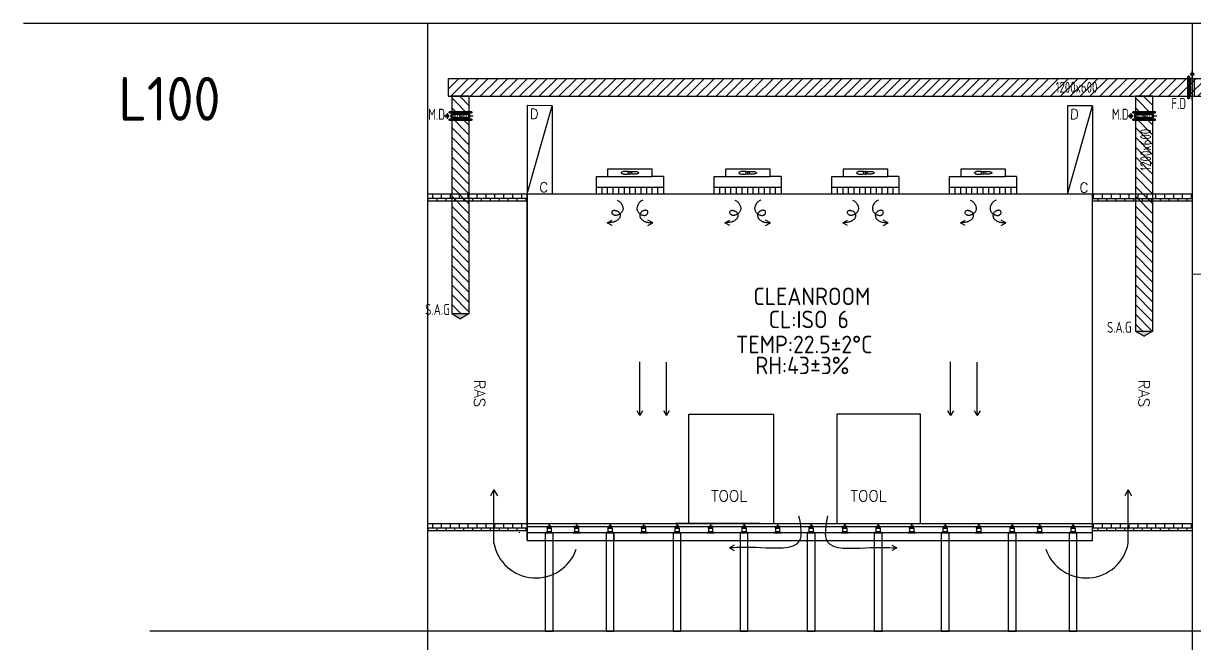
# Model space of a CAD drawing. Header units: millimetres. Extents: x 108 to 3316, y 96 to 2090.
# Drawn here: x 280.7 to 548.1, y 1948.3 to 2089.9 of the extents above; entities that cross this region are included whole.
import ezdxf
from ezdxf.enums import TextEntityAlignment as Align

# ---------------------------------------------------------------- set-up
doc = ezdxf.new("R2010")
doc.units = ezdxf.units.MM
doc.linetypes.add('CENTER', pattern=[2, 1.25, -0.25, 0.25, -0.25])
for name, color, linetype in [('A-DETL-01', 1, 'Continuous'), ('DETL-TXT', 4, 'Continuous'), ('M-CEQPM-MAU', 22, 'Continuous'), ('M-CMDUCT-LINE', 15, 'Continuous'), ('M-EQPM-TXT', 4, 'Continuous'), ('M-FM-LINE3', 3, 'Continuous'), ('M-HVAC-CMDUCT', 150, 'Continuous'), ('U-EX-TXT', 4, 'Continuous')]:
    doc.layers.add(name, color=color, linetype=linetype)
doc.styles.add('AA-TXT', font='isocp.shx', dxfattribs={"bigfont": 'chineset.shx'})
doc.styles.add('STDTEXT', font='simplex.shx', dxfattribs={"bigfont": 'china.shx'})

msp = doc.modelspace()

# ---------------------------------------------------------------- hatches: boundary and pattern name
at = {"layer": 'M-CEQPM-MAU'}
h = msp.add_hatch(dxfattribs=at)
h.set_pattern_fill('AR-B88', color=252, scale=0.01)
h.set_pattern_definition([(360, (-40214.021, -82694.5557), (1e-15, 2.032), []), (90, (-40214.021, -82694.5557), (-1.016, 2.032), [2.032, -2.032])])
h.paths.add_polyline_path([(372.96, 2050.96), (395.72, 2050.96), (395.72, 2049.35), (372.96, 2049.35)])
h = msp.add_hatch(dxfattribs=at)
h.set_pattern_fill('AR-B88', color=252, scale=0.01)
h.set_pattern_definition([(360, (-40365.8733, -82694.6081), (1e-15, 2.032), []), (90, (-40365.8733, -82694.6081), (-1.016, 2.032), [2.032, -2.032])])
h.paths.add_polyline_path([(524.82, 2050.91), (547.57, 2050.91), (547.57, 2049.3), (524.82, 2049.3)])
h = msp.add_hatch(dxfattribs=at)
h.set_pattern_fill('AR-B88', color=252, scale=0.01)
h.set_pattern_definition([(360, (-40214.021, -82769.8502), (1e-15, 2.032), []), (90, (-40214.021, -82769.8502), (-1.016, 2.032), [2.032, -2.032])])
h.paths.add_polyline_path([(372.96, 1975.67), (395.72, 1975.67), (395.72, 1974.06), (372.96, 1974.06)])
h = msp.add_hatch(dxfattribs=at)
h.set_pattern_fill('AR-B88', color=252, scale=0.01)
h.set_pattern_definition([(360, (-40365.8733, -82769.836), (1e-15, 2.032), []), (90, (-40365.8733, -82769.836), (-1.016, 2.032), [2.032, -2.032])])
h.paths.add_polyline_path([(524.82, 1975.68), (547.57, 1975.68), (547.57, 1974.07), (524.82, 1974.07)])
at = {"layer": 'M-CMDUCT-LINE'}
h = msp.add_hatch(dxfattribs=at)
h.set_pattern_fill('ANSI31', color=256, scale=0.5, style=0)
h.set_pattern_definition([(45, (1261.0104, 1900.839), (-1.122532, 1.122532), [])])
h.paths.add_polyline_path([(691.61, 2077.29), (377.68, 2077.29), (377.68, 2073.29), (691.61, 2073.29)])
h = msp.add_hatch(dxfattribs=at)
h.set_pattern_fill('ANSI31', color=256, scale=0.5, angle=-90, style=0)
h.set_pattern_definition([(315, (516.7133, 1196.0552), (1.122532, 1.122532), [])])
h.paths.add_polyline_path([(378.51, 2073.29), (378.51, 2023.65), (382.51, 2023.65), (382.51, 2073.29)])
h = msp.add_hatch(dxfattribs=at)
h.set_pattern_fill('ANSI31', color=256, scale=0.5, angle=-90, style=0)
h.set_pattern_definition([(315, (360.6241, 1220.8784), (1.122532, 1.122532), [])])
h.paths.add_polyline_path([(534.6, 2073.29), (534.6, 2019.66), (538.6, 2019.66), (538.6, 2073.29)])
at = {"layer": 'M-FM-LINE3', "linetype": 'Continuous'}
h = msp.add_hatch(color=256, dxfattribs=at)
edge = h.paths.add_edge_path()
edge.add_arc((547.6, 2078.33), 0.333, 0, 360)
at = {"layer": 'M-HVAC-CMDUCT'}
for points in [[(378.51, 2023.65), (382.51, 2023.65), (380.51, 2022.49)], [(534.6, 2019.66), (538.6, 2019.66), (536.6, 2018.51)]]:
    msp.add_hatch(color=256, dxfattribs=at).paths.add_polyline_path(points)

# ---------------------------------------------------------------- linework, layer by layer
at = {"color": 252}
for points in [[(395.72, 2050.96), (372.96, 2050.96)], [(395.72, 2049.35), (372.96, 2049.35)], [(547.57, 2050.91), (524.82, 2050.91)], [(547.57, 2049.3), (524.82, 2049.3)], [(395.72, 1975.67), (372.96, 1975.67)], [(395.72, 1974.06), (372.96, 1974.06)], [(547.57, 1975.68), (524.82, 1975.68)], [(547.57, 1974.07), (524.82, 1974.07)]]:
    msp.add_lwpolyline(points, dxfattribs=at)
at = {"layer": 'A-DETL-01', "color": 252, "linetype": 'Continuous'}
for p, q in [((372.96, 2089.91), (372.96, 1951.13)), ((547.57, 2089.91), (547.57, 1951.13)), ((395.72, 2050.96), (395.72, 1971.84)), ((372.96, 1951.13), (372.96, 1813.77)), ((547.57, 1951.13), (547.57, 1813.77))]:
    msp.add_line(p, q, dxfattribs=at)
at = {"layer": 'M-CEQPM-MAU', "color": 252}
for p, q in [((401.46, 2071.13), (401.46, 2050.96)), ((524.82, 2071.08), (524.82, 2050.91)), ((524.82, 2050.91), (519.08, 2050.96)), ((432.68, 1975.71), (432.68, 2000.71)), ((432.68, 2000.71), (451.99, 2000.71)), ((451.99, 2000.71), (451.99, 1975.71)), ((485.56, 2000.71), (466.42, 2000.71)), ((466.42, 2000.71), (466.42, 1975.71)), ((485.56, 1975.71), (485.56, 2000.71)), ((448.93, 1975.71), (429.62, 1975.71)), ((463.36, 1975.71), (482.5, 1975.71))]:
    msp.add_line(p, q, dxfattribs=at)
at = {"layer": 'M-CEQPM-MAU', "color": 252, "ltscale": 0.1}
for p, q in [((414.11, 2056.66), (414.11, 2054.96)), ((424.31, 2056.66), (414.11, 2056.66)), ((424.31, 2054.96), (424.31, 2056.66)), ((440.99, 2056.66), (440.99, 2054.96)), ((451.19, 2056.66), (440.99, 2056.66)), ((451.19, 2054.96), (451.19, 2056.66)), ((467.87, 2056.66), (467.87, 2054.96)), ((478.07, 2056.66), (467.87, 2056.66)), ((478.07, 2054.96), (478.07, 2056.66)), ((494.75, 2056.66), (494.75, 2054.96)), ((504.95, 2056.66), (494.75, 2056.66)), ((504.95, 2054.96), (504.95, 2056.66)), ((411.56, 2054.96), (414.11, 2054.96)), ((411.56, 2050.96), (411.56, 2054.96)), ((414.11, 2054.96), (424.31, 2054.96)), ((426.86, 2054.96), (424.31, 2054.96)), ((426.86, 2054.96), (426.86, 2050.96)), ((438.44, 2054.96), (440.99, 2054.96)), ((438.44, 2050.96), (438.44, 2054.96)), ((440.99, 2054.96), (451.19, 2054.96)), ((453.74, 2054.96), (451.19, 2054.96)), ((453.74, 2054.96), (453.74, 2050.96)), ((465.32, 2054.96), (467.87, 2054.96)), ((465.32, 2050.96), (465.32, 2054.96)), ((467.87, 2054.96), (478.07, 2054.96)), ((480.62, 2054.96), (478.07, 2054.96)), ((480.62, 2054.96), (480.62, 2050.96)), ((492.2, 2054.96), (494.75, 2054.96)), ((492.2, 2050.96), (492.2, 2054.96)), ((494.75, 2054.96), (504.95, 2054.96)), ((507.5, 2054.96), (504.95, 2054.96)), ((507.5, 2054.96), (507.5, 2050.96)), ((426.86, 2052.46), (411.56, 2052.46)), ((412.84, 2050.96), (412.84, 2052.46)), ((414.11, 2050.96), (414.11, 2052.46)), ((415.39, 2050.96), (415.39, 2052.46)), ((416.66, 2050.96), (416.66, 2052.46)), ((417.94, 2050.96), (417.94, 2052.46)), ((419.21, 2050.96), (419.21, 2052.46)), ((420.49, 2050.96), (420.49, 2052.46)), ((421.76, 2050.96), (421.76, 2052.46)), ((423.04, 2050.96), (423.04, 2052.46)), ((424.31, 2050.96), (424.31, 2052.46)), ((425.59, 2050.96), (425.59, 2052.46)), ((453.74, 2052.46), (438.44, 2052.46)), ((439.72, 2050.96), (439.72, 2052.46)), ((440.99, 2050.96), (440.99, 2052.46)), ((442.27, 2050.96), (442.27, 2052.46)), ((443.54, 2050.96), (443.54, 2052.46)), ((444.82, 2050.96), (444.82, 2052.46)), ((446.09, 2050.96), (446.09, 2052.46)), ((447.37, 2050.96), (447.37, 2052.46)), ((448.64, 2050.96), (448.64, 2052.46)), ((449.92, 2050.96), (449.92, 2052.46)), ((451.19, 2050.96), (451.19, 2052.46)), ((452.47, 2050.96), (452.47, 2052.46)), ((480.62, 2052.46), (465.32, 2052.46)), ((466.59, 2050.96), (466.59, 2052.46)), ((467.87, 2050.96), (467.87, 2052.46)), ((469.14, 2050.96), (469.14, 2052.46)), ((470.42, 2050.96), (470.42, 2052.46)), ((471.69, 2050.96), (471.69, 2052.46)), ((472.97, 2050.96), (472.97, 2052.46)), ((474.24, 2050.96), (474.24, 2052.46)), ((475.52, 2050.96), (475.52, 2052.46)), ((476.79, 2050.96), (476.79, 2052.46)), ((478.07, 2050.96), (478.07, 2052.46)), ((479.34, 2050.96), (479.34, 2052.46)), ((507.5, 2052.46), (492.2, 2052.46)), ((493.47, 2050.96), (493.47, 2052.46)), ((494.75, 2050.96), (494.75, 2052.46)), ((496.02, 2050.96), (496.02, 2052.46)), ((497.3, 2050.96), (497.3, 2052.46)), ((498.57, 2050.96), (498.57, 2052.46)), ((499.85, 2050.96), (499.85, 2052.46)), ((501.12, 2050.96), (501.12, 2052.46)), ((502.4, 2050.96), (502.4, 2052.46)), ((503.67, 2050.96), (503.67, 2052.46)), ((504.95, 2050.96), (504.95, 2052.46)), ((506.22, 2050.96), (506.22, 2052.46)), ((519.08, 2050.96), (395.72, 2050.96)), ((395.72, 1971.84), (395.72, 2050.96)), ((426.86, 2050.96), (411.56, 2050.96)), ((453.74, 2050.96), (438.44, 2050.96)), ((480.62, 2050.96), (465.32, 2050.96)), ((507.5, 2050.96), (492.2, 2050.96)), ((524.82, 1971.79), (524.82, 2050.91)), ((393.91, 1973.77), (393.91, 1973.64)), ((415.6, 1975.66), (395.72, 1975.67)), ((395.72, 1975.03), (415.6, 1975.02)), ((399.96, 1973.77), (401.56, 1973.77)), ((399.96, 1973.77), (399.96, 1973.64)), ((399.96, 1973.64), (401.56, 1973.64)), ((400.28, 1974.7), (400.28, 1973.85)), ((400.28, 1974.7), (401.24, 1974.7)), ((401.24, 1973.85), (400.28, 1973.85)), ((400.32, 1974.7), (400.32, 1974.83)), ((400.32, 1974.83), (401.2, 1974.83)), ((400.33, 1973.85), (400.33, 1973.77)), ((400.35, 1975.16), (400.35, 1974.83)), ((400.35, 1975.16), (400.43, 1975.16)), ((400.43, 1975.16), (400.43, 1975.09)), ((400.43, 1975.09), (400.71, 1975.09)), ((400.76, 1975.73), (400.66, 1975.09)), ((400.71, 1975.16), (400.7, 1974.83)), ((400.71, 1975.16), (400.81, 1975.16)), ((400.76, 1975.73), (400.86, 1975.09)), ((400.81, 1975.16), (400.83, 1974.83)), ((400.81, 1975.09), (401.1, 1975.09)), ((401.1, 1975.16), (401.1, 1975.09)), ((401.18, 1975.16), (401.1, 1975.16)), ((401.18, 1975.16), (401.18, 1974.83)), ((401.19, 1973.85), (401.19, 1973.77)), ((401.2, 1974.7), (401.2, 1974.83)), ((401.24, 1974.7), (401.24, 1973.85)), ((401.56, 1973.77), (401.56, 1973.64)), ((406.21, 1973.77), (407.81, 1973.77)), ((406.21, 1973.77), (406.21, 1973.64)), ((406.21, 1973.64), (407.81, 1973.64)), ((406.53, 1974.7), (406.53, 1973.85)), ((406.53, 1974.7), (407.49, 1974.7)), ((407.49, 1973.85), (406.53, 1973.85)), ((406.57, 1974.7), (406.57, 1974.83)), ((406.57, 1974.83), (407.45, 1974.83)), ((406.58, 1973.85), (406.58, 1973.77)), ((406.6, 1975.16), (406.6, 1974.83)), ((406.6, 1975.16), (406.68, 1975.16)), ((406.68, 1975.16), (406.68, 1975.09)), ((406.68, 1975.09), (406.96, 1975.09)), ((407.01, 1975.73), (406.91, 1975.09)), ((406.96, 1975.16), (406.95, 1974.83)), ((406.96, 1975.16), (407.06, 1975.16)), ((407.01, 1975.73), (407.11, 1975.09)), ((407.06, 1975.16), (407.08, 1974.83)), ((407.06, 1975.09), (407.35, 1975.09)), ((407.35, 1975.16), (407.35, 1975.09)), ((407.43, 1975.16), (407.35, 1975.16)), ((407.43, 1975.16), (407.43, 1974.83)), ((407.44, 1973.85), (407.44, 1973.77)), ((407.45, 1974.7), (407.45, 1974.83)), ((407.49, 1974.7), (407.49, 1973.85)), ((407.81, 1973.77), (407.81, 1973.64)), ((413.86, 1973.77), (415.46, 1973.77)), ((413.86, 1973.77), (413.86, 1973.64)), ((413.86, 1973.64), (415.46, 1973.64)), ((414.18, 1974.7), (414.18, 1973.85)), ((414.18, 1974.7), (415.14, 1974.7)), ((415.14, 1973.85), (414.18, 1973.85)), ((414.22, 1974.7), (414.22, 1974.83)), ((414.22, 1974.83), (415.1, 1974.83)), ((414.23, 1973.85), (414.23, 1973.77)), ((414.25, 1975.16), (414.25, 1974.83)), ((414.25, 1975.16), (414.33, 1975.16)), ((414.33, 1975.16), (414.33, 1975.09)), ((414.33, 1975.09), (414.61, 1975.09)), ((414.66, 1975.73), (414.56, 1975.09)), ((414.61, 1975.16), (414.6, 1974.83)), ((414.61, 1975.16), (414.71, 1975.16)), ((414.66, 1975.73), (414.76, 1975.09)), ((414.71, 1975.16), (414.73, 1974.83)), ((414.71, 1975.09), (415, 1975.09)), ((415, 1975.16), (415, 1975.09)), ((415.08, 1975.16), (415, 1975.16)), ((415.08, 1975.16), (415.08, 1974.83)), ((415.09, 1973.85), (415.09, 1973.77)), ((415.1, 1974.7), (415.1, 1974.83)), ((415.14, 1974.7), (415.14, 1973.85)), ((415.46, 1973.77), (415.46, 1973.64)), ((521.3, 1975.66), (415.6, 1975.68)), ((415.6, 1975.04), (521.3, 1975.02)), ((421.51, 1973.77), (423.11, 1973.77)), ((421.51, 1973.77), (421.51, 1973.64)), ((421.51, 1973.64), (423.11, 1973.64)), ((421.83, 1974.7), (421.83, 1973.85)), ((421.83, 1974.7), (422.79, 1974.7)), ((422.79, 1973.85), (421.83, 1973.85)), ((421.87, 1974.7), (421.87, 1974.83)), ((421.87, 1974.83), (422.75, 1974.83)), ((421.88, 1973.85), (421.88, 1973.77)), ((421.9, 1975.16), (421.9, 1974.83)), ((421.9, 1975.16), (421.98, 1975.16)), ((421.98, 1975.16), (421.98, 1975.09)), ((421.98, 1975.09), (422.26, 1975.09)), ((422.31, 1975.73), (422.21, 1975.09)), ((422.26, 1975.16), (422.25, 1974.83)), ((422.26, 1975.16), (422.36, 1975.16)), ((422.31, 1975.73), (422.41, 1975.09)), ((422.36, 1975.16), (422.38, 1974.83)), ((422.36, 1975.09), (422.65, 1975.09)), ((422.65, 1975.16), (422.65, 1975.09)), ((422.73, 1975.16), (422.65, 1975.16)), ((422.73, 1975.16), (422.73, 1974.83)), ((422.74, 1973.85), (422.74, 1973.77)), ((422.75, 1974.7), (422.75, 1974.83)), ((422.79, 1974.7), (422.79, 1973.85)), ((423.11, 1973.77), (423.11, 1973.64)), ((429.16, 1973.77), (430.76, 1973.77)), ((429.16, 1973.77), (429.16, 1973.64)), ((429.16, 1973.64), (430.76, 1973.64)), ((429.48, 1974.7), (429.48, 1973.85)), ((429.48, 1974.7), (430.44, 1974.7)), ((430.44, 1973.85), (429.48, 1973.85)), ((429.52, 1974.7), (429.52, 1974.83)), ((429.52, 1974.83), (430.4, 1974.83)), ((429.53, 1973.85), (429.53, 1973.77)), ((429.55, 1975.16), (429.55, 1974.83)), ((429.55, 1975.16), (429.63, 1975.16)), ((429.63, 1975.16), (429.63, 1975.09)), ((429.63, 1975.09), (429.91, 1975.09)), ((429.96, 1975.73), (429.86, 1975.09)), ((429.91, 1975.16), (429.9, 1974.83)), ((429.91, 1975.16), (430.01, 1975.16)), ((429.96, 1975.73), (430.06, 1975.09)), ((430.01, 1975.16), (430.03, 1974.83)), ((430.01, 1975.09), (430.3, 1975.09)), ((430.3, 1975.16), (430.3, 1975.09)), ((430.38, 1975.16), (430.3, 1975.16)), ((430.38, 1975.16), (430.38, 1974.83)), ((430.39, 1973.85), (430.39, 1973.77)), ((430.4, 1974.7), (430.4, 1974.83)), ((430.44, 1974.7), (430.44, 1973.85)), ((430.76, 1973.77), (430.76, 1973.64)), ((436.81, 1973.77), (438.41, 1973.77)), ((436.81, 1973.77), (436.81, 1973.64)), ((436.81, 1973.64), (438.41, 1973.64)), ((437.13, 1974.7), (437.13, 1973.85)), ((437.13, 1974.7), (438.09, 1974.7)), ((438.09, 1973.85), (437.13, 1973.85)), ((437.17, 1974.7), (437.17, 1974.83)), ((437.17, 1974.83), (438.05, 1974.83)), ((437.18, 1973.85), (437.18, 1973.77)), ((437.2, 1975.16), (437.2, 1974.83)), ((437.2, 1975.16), (437.28, 1975.16)), ((437.28, 1975.16), (437.28, 1975.09)), ((437.28, 1975.09), (437.56, 1975.09)), ((437.61, 1975.73), (437.51, 1975.09)), ((437.56, 1975.16), (437.55, 1974.83)), ((437.56, 1975.16), (437.66, 1975.16)), ((437.61, 1975.73), (437.71, 1975.09)), ((437.66, 1975.16), (437.68, 1974.83)), ((437.66, 1975.09), (437.95, 1975.09)), ((437.95, 1975.16), (437.95, 1975.09)), ((438.03, 1975.16), (437.95, 1975.16)), ((438.03, 1975.16), (438.03, 1974.83)), ((438.04, 1973.85), (438.04, 1973.77)), ((438.05, 1974.7), (438.05, 1974.83)), ((438.09, 1974.7), (438.09, 1973.85)), ((438.41, 1973.77), (438.41, 1973.64)), ((444.46, 1973.77), (446.06, 1973.77)), ((444.46, 1973.77), (444.46, 1973.64)), ((444.46, 1973.64), (446.06, 1973.64)), ((444.78, 1974.7), (444.78, 1973.85)), ((444.78, 1974.7), (445.74, 1974.7)), ((445.74, 1973.85), (444.78, 1973.85)), ((444.82, 1974.7), (444.82, 1974.83)), ((444.82, 1974.83), (445.7, 1974.83)), ((444.83, 1973.85), (444.83, 1973.77)), ((444.85, 1975.16), (444.85, 1974.83)), ((444.85, 1975.16), (444.93, 1975.16)), ((444.93, 1975.16), (444.93, 1975.09)), ((444.93, 1975.09), (445.21, 1975.09)), ((445.26, 1975.73), (445.16, 1975.09)), ((445.21, 1975.16), (445.2, 1974.83)), ((445.21, 1975.16), (445.31, 1975.16)), ((445.26, 1975.73), (445.36, 1975.09)), ((445.31, 1975.16), (445.33, 1974.83)), ((445.31, 1975.09), (445.6, 1975.09)), ((445.6, 1975.16), (445.6, 1975.09)), ((445.68, 1975.16), (445.6, 1975.16)), ((445.68, 1975.16), (445.68, 1974.83)), ((445.69, 1973.85), (445.69, 1973.77)), ((445.7, 1974.7), (445.7, 1974.83)), ((445.74, 1974.7), (445.74, 1973.85)), ((446.06, 1973.77), (446.06, 1973.64)), ((452.11, 1973.77), (453.71, 1973.77)), ((452.11, 1973.77), (452.11, 1973.64)), ((452.11, 1973.64), (453.71, 1973.64)), ((452.43, 1974.7), (452.43, 1973.85)), ((452.43, 1974.7), (453.39, 1974.7)), ((453.39, 1973.85), (452.43, 1973.85)), ((452.47, 1974.7), (452.47, 1974.83)), ((452.47, 1974.83), (453.35, 1974.83)), ((452.48, 1973.85), (452.48, 1973.77)), ((452.5, 1975.16), (452.5, 1974.83)), ((452.5, 1975.16), (452.58, 1975.16)), ((452.58, 1975.16), (452.58, 1975.09)), ((452.58, 1975.09), (452.86, 1975.09)), ((452.91, 1975.73), (452.81, 1975.09)), ((452.86, 1975.16), (452.85, 1974.83)), ((452.86, 1975.16), (452.96, 1975.16)), ((452.91, 1975.73), (453.01, 1975.09)), ((452.96, 1975.16), (452.98, 1974.83)), ((452.96, 1975.09), (453.25, 1975.09)), ((453.25, 1975.16), (453.25, 1975.09)), ((453.33, 1975.16), (453.25, 1975.16)), ((453.33, 1975.16), (453.33, 1974.83)), ((453.34, 1973.85), (453.34, 1973.77)), ((453.35, 1974.7), (453.35, 1974.83)), ((453.39, 1974.7), (453.39, 1973.85)), ((453.71, 1973.77), (453.71, 1973.64)), ((459.76, 1973.77), (461.36, 1973.77)), ((459.76, 1973.77), (459.76, 1973.64)), ((459.76, 1973.64), (461.36, 1973.64)), ((460.08, 1974.7), (460.08, 1973.85)), ((460.08, 1974.7), (461.04, 1974.7)), ((461.04, 1973.85), (460.08, 1973.85)), ((460.12, 1974.7), (460.12, 1974.83)), ((460.12, 1974.83), (461, 1974.83)), ((460.13, 1973.85), (460.13, 1973.77)), ((460.15, 1975.16), (460.15, 1974.83)), ((460.15, 1975.16), (460.23, 1975.16)), ((460.23, 1975.16), (460.23, 1975.09)), ((460.23, 1975.09), (460.51, 1975.09)), ((460.56, 1975.73), (460.46, 1975.09)), ((460.51, 1975.16), (460.5, 1974.83)), ((460.51, 1975.16), (460.61, 1975.16)), ((460.56, 1975.73), (460.66, 1975.09)), ((460.61, 1975.16), (460.63, 1974.83)), ((460.61, 1975.09), (460.9, 1975.09)), ((460.9, 1975.16), (460.9, 1975.09)), ((460.98, 1975.16), (460.9, 1975.16)), ((460.98, 1975.16), (460.98, 1974.83)), ((460.99, 1973.85), (460.99, 1973.77)), ((461, 1974.7), (461, 1974.83)), ((461.04, 1974.7), (461.04, 1973.85)), ((461.36, 1973.77), (461.36, 1973.64)), ((467.41, 1973.77), (469.01, 1973.77)), ((467.41, 1973.77), (467.41, 1973.64)), ((467.41, 1973.64), (469.01, 1973.64)), ((467.73, 1974.7), (467.73, 1973.85)), ((467.73, 1974.7), (468.69, 1974.7)), ((468.69, 1973.85), (467.73, 1973.85)), ((467.77, 1974.7), (467.77, 1974.83)), ((467.77, 1974.83), (468.65, 1974.83)), ((467.78, 1973.85), (467.78, 1973.77)), ((467.8, 1975.16), (467.8, 1974.83)), ((467.8, 1975.16), (467.88, 1975.16)), ((467.88, 1975.16), (467.88, 1975.09)), ((467.88, 1975.09), (468.16, 1975.09)), ((468.21, 1975.73), (468.11, 1975.09)), ((468.16, 1975.16), (468.15, 1974.83)), ((468.16, 1975.16), (468.26, 1975.16)), ((468.21, 1975.73), (468.31, 1975.09)), ((468.26, 1975.16), (468.28, 1974.83)), ((468.26, 1975.09), (468.55, 1975.09)), ((468.55, 1975.16), (468.55, 1975.09)), ((468.63, 1975.16), (468.55, 1975.16)), ((468.63, 1975.16), (468.63, 1974.83)), ((468.64, 1973.85), (468.64, 1973.77)), ((468.65, 1974.7), (468.65, 1974.83)), ((468.69, 1974.7), (468.69, 1973.85)), ((469.01, 1973.77), (469.01, 1973.64)), ((475.06, 1973.77), (476.66, 1973.77)), ((475.06, 1973.77), (475.06, 1973.64)), ((475.06, 1973.64), (476.66, 1973.64)), ((475.38, 1974.7), (475.38, 1973.85)), ((475.38, 1974.7), (476.34, 1974.7)), ((476.34, 1973.85), (475.38, 1973.85)), ((475.42, 1974.7), (475.42, 1974.83)), ((475.42, 1974.83), (476.3, 1974.83)), ((475.43, 1973.85), (475.43, 1973.77)), ((475.45, 1975.16), (475.45, 1974.83)), ((475.45, 1975.16), (475.53, 1975.16)), ((475.53, 1975.16), (475.53, 1975.09)), ((475.53, 1975.09), (475.81, 1975.09)), ((475.86, 1975.73), (475.76, 1975.09)), ((475.81, 1975.16), (475.8, 1974.83)), ((475.81, 1975.16), (475.91, 1975.16)), ((475.86, 1975.73), (475.96, 1975.09)), ((475.91, 1975.16), (475.93, 1974.83)), ((475.91, 1975.09), (476.2, 1975.09)), ((476.2, 1975.16), (476.2, 1975.09)), ((476.28, 1975.16), (476.2, 1975.16)), ((476.28, 1975.16), (476.28, 1974.83)), ((476.29, 1973.85), (476.29, 1973.77)), ((476.3, 1974.7), (476.3, 1974.83)), ((476.34, 1974.7), (476.34, 1973.85)), ((476.66, 1973.77), (476.66, 1973.64)), ((482.71, 1973.77), (484.31, 1973.77)), ((482.71, 1973.77), (482.71, 1973.64)), ((482.71, 1973.64), (484.31, 1973.64)), ((483.03, 1974.7), (483.03, 1973.85)), ((483.03, 1974.7), (483.99, 1974.7)), ((483.99, 1973.85), (483.03, 1973.85)), ((483.07, 1974.7), (483.07, 1974.83)), ((483.07, 1974.83), (483.95, 1974.83)), ((483.08, 1973.85), (483.08, 1973.77)), ((483.1, 1975.16), (483.1, 1974.83)), ((483.1, 1975.16), (483.18, 1975.16)), ((483.18, 1975.16), (483.18, 1975.09)), ((483.18, 1975.09), (483.46, 1975.09)), ((483.51, 1975.73), (483.41, 1975.09)), ((483.46, 1975.16), (483.45, 1974.83)), ((483.46, 1975.16), (483.56, 1975.16)), ((483.51, 1975.73), (483.61, 1975.09)), ((483.56, 1975.16), (483.58, 1974.83)), ((483.56, 1975.09), (483.85, 1975.09)), ((483.85, 1975.16), (483.85, 1975.09)), ((483.93, 1975.16), (483.85, 1975.16)), ((483.93, 1975.16), (483.93, 1974.83)), ((483.94, 1973.85), (483.94, 1973.77)), ((483.95, 1974.7), (483.95, 1974.83)), ((483.99, 1974.7), (483.99, 1973.85)), ((484.31, 1973.77), (484.31, 1973.64)), ((490.36, 1973.77), (491.96, 1973.77)), ((490.36, 1973.77), (490.36, 1973.64)), ((490.36, 1973.64), (491.96, 1973.64)), ((490.68, 1974.7), (490.68, 1973.85)), ((490.68, 1974.7), (491.64, 1974.7)), ((491.64, 1973.85), (490.68, 1973.85)), ((490.72, 1974.7), (490.72, 1974.83)), ((490.72, 1974.83), (491.6, 1974.83)), ((490.73, 1973.85), (490.73, 1973.77)), ((490.75, 1975.16), (490.75, 1974.83)), ((490.75, 1975.16), (490.83, 1975.16)), ((490.83, 1975.16), (490.83, 1975.09)), ((490.83, 1975.09), (491.11, 1975.09)), ((491.16, 1975.73), (491.06, 1975.09)), ((491.11, 1975.16), (491.1, 1974.83)), ((491.11, 1975.16), (491.21, 1975.16)), ((491.16, 1975.73), (491.26, 1975.09)), ((491.21, 1975.16), (491.23, 1974.83)), ((491.21, 1975.09), (491.5, 1975.09)), ((491.5, 1975.16), (491.5, 1975.09)), ((491.58, 1975.16), (491.5, 1975.16)), ((491.58, 1975.16), (491.58, 1974.83)), ((491.59, 1973.85), (491.59, 1973.77)), ((491.6, 1974.7), (491.6, 1974.83)), ((491.64, 1974.7), (491.64, 1973.85)), ((491.96, 1973.77), (491.96, 1973.64)), ((498.01, 1973.77), (499.61, 1973.77)), ((498.01, 1973.77), (498.01, 1973.64)), ((498.01, 1973.64), (499.61, 1973.64)), ((498.33, 1974.7), (498.33, 1973.85)), ((498.33, 1974.7), (499.29, 1974.7)), ((499.29, 1973.85), (498.33, 1973.85)), ((498.37, 1974.7), (498.37, 1974.83)), ((498.37, 1974.83), (499.25, 1974.83)), ((498.38, 1973.85), (498.38, 1973.77)), ((498.4, 1975.16), (498.4, 1974.83)), ((498.4, 1975.16), (498.48, 1975.16)), ((498.48, 1975.16), (498.48, 1975.09)), ((498.48, 1975.09), (498.76, 1975.09)), ((498.81, 1975.73), (498.71, 1975.09)), ((498.76, 1975.16), (498.75, 1974.83)), ((498.76, 1975.16), (498.86, 1975.16)), ((498.81, 1975.73), (498.91, 1975.09)), ((498.86, 1975.16), (498.88, 1974.83)), ((498.86, 1975.09), (499.15, 1975.09)), ((499.15, 1975.16), (499.15, 1975.09)), ((499.23, 1975.16), (499.15, 1975.16)), ((499.23, 1975.16), (499.23, 1974.83)), ((499.24, 1973.85), (499.24, 1973.77)), ((499.25, 1974.7), (499.25, 1974.83)), ((499.29, 1974.7), (499.29, 1973.85)), ((499.61, 1973.77), (499.61, 1973.64)), ((505.66, 1973.77), (507.26, 1973.77)), ((505.66, 1973.77), (505.66, 1973.64)), ((505.66, 1973.64), (507.26, 1973.64)), ((505.98, 1974.7), (505.98, 1973.85)), ((505.98, 1974.7), (506.94, 1974.7)), ((506.94, 1973.85), (505.98, 1973.85)), ((506.02, 1974.7), (506.02, 1974.83)), ((506.02, 1974.83), (506.9, 1974.83)), ((506.03, 1973.85), (506.03, 1973.77)), ((506.05, 1975.16), (506.05, 1974.83)), ((506.05, 1975.16), (506.13, 1975.16)), ((506.13, 1975.16), (506.13, 1975.09)), ((506.13, 1975.09), (506.41, 1975.09)), ((506.46, 1975.73), (506.36, 1975.09)), ((506.41, 1975.16), (506.4, 1974.83)), ((506.41, 1975.16), (506.51, 1975.16)), ((506.46, 1975.73), (506.56, 1975.09)), ((506.51, 1975.16), (506.53, 1974.83)), ((506.51, 1975.09), (506.8, 1975.09)), ((506.8, 1975.16), (506.8, 1975.09)), ((506.88, 1975.16), (506.8, 1975.16)), ((506.88, 1975.16), (506.88, 1974.83)), ((506.89, 1973.85), (506.89, 1973.77)), ((506.9, 1974.7), (506.9, 1974.83)), ((506.94, 1974.7), (506.94, 1973.85)), ((507.26, 1973.77), (507.26, 1973.64)), ((511.91, 1973.77), (513.51, 1973.77)), ((511.91, 1973.77), (511.91, 1973.64)), ((511.91, 1973.64), (513.51, 1973.64)), ((512.23, 1974.7), (512.23, 1973.85)), ((512.23, 1974.7), (513.19, 1974.7)), ((513.19, 1973.85), (512.23, 1973.85)), ((512.27, 1974.7), (512.27, 1974.83)), ((512.27, 1974.83), (513.15, 1974.83)), ((512.29, 1973.85), (512.29, 1973.77)), ((512.3, 1975.16), (512.3, 1974.83)), ((512.3, 1975.16), (512.38, 1975.16)), ((512.38, 1975.16), (512.38, 1975.09)), ((512.38, 1975.09), (512.66, 1975.09)), ((512.71, 1975.73), (512.61, 1975.09)), ((512.67, 1975.16), (512.65, 1974.83)), ((512.67, 1975.16), (512.76, 1975.16)), ((512.71, 1975.73), (512.82, 1975.09)), ((512.76, 1975.16), (512.78, 1974.83)), ((512.77, 1975.09), (513.05, 1975.09)), ((513.05, 1975.16), (513.05, 1975.09)), ((513.13, 1975.16), (513.05, 1975.16)), ((513.13, 1975.16), (513.13, 1974.83)), ((513.14, 1973.85), (513.14, 1973.77)), ((513.15, 1974.7), (513.15, 1974.83)), ((513.19, 1974.7), (513.19, 1973.85)), ((513.51, 1973.77), (513.51, 1973.64)), ((519.56, 1973.77), (521.16, 1973.77)), ((519.56, 1973.77), (519.56, 1973.64)), ((519.56, 1973.64), (521.16, 1973.64)), ((519.88, 1974.7), (519.88, 1973.85)), ((519.88, 1974.7), (520.84, 1974.7)), ((520.84, 1973.85), (519.88, 1973.85)), ((519.92, 1974.7), (519.92, 1974.83)), ((519.92, 1974.83), (520.8, 1974.83)), ((519.94, 1973.85), (519.94, 1973.77)), ((519.95, 1975.16), (519.95, 1974.83)), ((519.95, 1975.16), (520.03, 1975.16)), ((520.03, 1975.16), (520.03, 1975.09)), ((520.03, 1975.09), (520.31, 1975.09)), ((520.36, 1975.73), (520.26, 1975.09)), ((520.32, 1975.16), (520.3, 1974.83)), ((520.32, 1975.16), (520.41, 1975.16)), ((520.36, 1975.73), (520.47, 1975.09)), ((520.41, 1975.16), (520.43, 1974.83)), ((520.42, 1975.09), (520.7, 1975.09)), ((520.7, 1975.16), (520.7, 1975.09)), ((520.78, 1975.16), (520.7, 1975.16)), ((520.78, 1975.16), (520.78, 1974.83)), ((520.79, 1973.85), (520.79, 1973.77)), ((520.8, 1974.7), (520.8, 1974.83)), ((520.84, 1974.7), (520.84, 1973.85)), ((521.16, 1973.77), (521.16, 1973.64)), ((524.82, 1975.68), (521.3, 1975.68)), ((521.3, 1975.04), (524.82, 1975.04))]:
    msp.add_line(p, q, dxfattribs=at)
at = {"layer": 'M-CEQPM-MAU', "color": 252}
for points in [[(395.72, 2071.18), (395.72, 2051.01), (401.46, 2071.13)], [(519.08, 2071.13), (519.08, 2050.96), (524.82, 2071.08)]]:
    msp.add_lwpolyline(points, close=True, dxfattribs=at)
at = {"layer": 'M-CEQPM-MAU', "color": 252, "ltscale": 0.1}
for points in [[(418.89, 2056.04, 0.03966), (418.62, 2056.1, 0.032614), (418.21, 2056.13, 0.032614), (417.8, 2056.1, 0.044087), (417.5, 2056.03, 0.086721), (417.26, 2055.91, 0.233651), (417.21, 2055.81, 0.233651), (417.26, 2055.71, 0.086721), (417.5, 2055.59, 0.044087), (417.8, 2055.52, 0.032614), (418.21, 2055.49, 0.032614), (418.62, 2055.52, 0.03966), (418.89, 2055.58)], [(419.54, 2056.04, -0.03966), (419.81, 2056.1, -0.032614), (420.21, 2056.13, -0.032614), (420.62, 2056.1, -0.044087), (420.92, 2056.03, -0.086721), (421.16, 2055.91, -0.233651), (421.21, 2055.81, -0.233651), (421.16, 2055.71, -0.086721), (420.92, 2055.59, -0.044087), (420.62, 2055.52, -0.032614), (420.21, 2055.49, -0.032614), (419.81, 2055.52, -0.03966), (419.54, 2055.58)], [(445.77, 2056.04, 0.03966), (445.5, 2056.1, 0.032614), (445.09, 2056.13, 0.032614), (444.68, 2056.1, 0.044087), (444.38, 2056.03, 0.086721), (444.14, 2055.91, 0.233651), (444.09, 2055.81, 0.233651), (444.14, 2055.71, 0.086721), (444.38, 2055.59, 0.044087), (444.68, 2055.52, 0.032614), (445.09, 2055.49, 0.032614), (445.5, 2055.52, 0.03966), (445.77, 2055.58)], [(446.42, 2056.04, -0.03966), (446.68, 2056.1, -0.032614), (447.09, 2056.13, -0.032614), (447.5, 2056.1, -0.044087), (447.8, 2056.03, -0.086721), (448.04, 2055.91, -0.233651), (448.09, 2055.81, -0.233651), (448.04, 2055.71, -0.086721), (447.8, 2055.59, -0.044087), (447.5, 2055.52, -0.032614), (447.09, 2055.49, -0.032614), (446.68, 2055.52, -0.03966), (446.42, 2055.58)], [(472.64, 2056.04, 0.03966), (472.38, 2056.1, 0.032614), (471.97, 2056.13, 0.032614), (471.56, 2056.1, 0.044087), (471.26, 2056.03, 0.086721), (471.02, 2055.91, 0.233651), (470.97, 2055.81, 0.233651), (471.02, 2055.71, 0.086721), (471.26, 2055.59, 0.044087), (471.56, 2055.52, 0.032614), (471.97, 2055.49, 0.032614), (472.38, 2055.52, 0.03966), (472.64, 2055.58)], [(473.3, 2056.04, -0.03966), (473.56, 2056.1, -0.032614), (473.97, 2056.13, -0.032614), (474.38, 2056.1, -0.044087), (474.68, 2056.03, -0.086721), (474.92, 2055.91, -0.233651), (474.97, 2055.81, -0.233651), (474.92, 2055.71, -0.086721), (474.68, 2055.59, -0.044087), (474.38, 2055.52, -0.032614), (473.97, 2055.49, -0.032614), (473.56, 2055.52, -0.03966), (473.3, 2055.58)], [(499.52, 2056.04, 0.03966), (499.26, 2056.1, 0.032614), (498.85, 2056.13, 0.032614), (498.44, 2056.1, 0.044087), (498.14, 2056.03, 0.086721), (497.9, 2055.91, 0.233651), (497.85, 2055.81, 0.233651), (497.9, 2055.71, 0.086721), (498.14, 2055.59, 0.044087), (498.44, 2055.52, 0.032614), (498.85, 2055.49, 0.032614), (499.26, 2055.52, 0.03966), (499.52, 2055.58)], [(500.17, 2056.04, -0.03966), (500.44, 2056.1, -0.032614), (500.85, 2056.13, -0.032614), (501.26, 2056.1, -0.044087), (501.56, 2056.03, -0.086721), (501.8, 2055.91, -0.233651), (501.85, 2055.81, -0.233651), (501.8, 2055.71, -0.086721), (501.56, 2055.59, -0.044087), (501.26, 2055.52, -0.032614), (500.85, 2055.49, -0.032614), (500.44, 2055.52, -0.03966), (500.17, 2055.58)]]:
    msp.add_lwpolyline(points, format="xyb", dxfattribs=at)
at = {"layer": 'M-CEQPM-MAU', "color": 252, "ltscale": 0.1, "const_width": 0.2}
for points in [[(419.11, 2055.81, 1), (419.31, 2055.81, 1)], [(445.99, 2055.81, 1), (446.19, 2055.81, 1)], [(472.87, 2055.81, 1), (473.07, 2055.81, 1)], [(499.75, 2055.81, 1), (499.95, 2055.81, 1)]]:
    msp.add_lwpolyline(points, format="xyb", close=True, dxfattribs=at)
at = {"layer": 'M-CEQPM-MAU', "color": 252, "ltscale": 0.1}
for points in [[(395.72, 1971.84), (415.6, 1971.84), (415.6, 1973.64), (395.72, 1973.64)], [(415.6, 1971.84), (524.82, 1971.84), (524.82, 1973.64), (415.6, 1973.64)], [(524.82, 1973.64), (521.3, 1973.64)]]:
    msp.add_lwpolyline(points, dxfattribs=at)
for points in [[(401.66, 1951.13), (401.66, 1973.64), (399.86, 1973.64), (399.86, 1951.13)], [(415.56, 1951.13), (415.56, 1973.64), (413.76, 1973.64), (413.76, 1951.13)], [(430.86, 1951.13), (430.86, 1973.64), (429.06, 1973.64), (429.06, 1951.13)], [(446.16, 1951.13), (446.16, 1973.64), (444.36, 1973.64), (444.36, 1951.13)], [(461.46, 1951.13), (461.46, 1973.64), (459.66, 1973.64), (459.66, 1951.13)], [(476.76, 1951.13), (476.76, 1973.64), (474.96, 1973.64), (474.96, 1951.13)], [(492.06, 1951.13), (492.06, 1973.64), (490.26, 1973.64), (490.26, 1951.13)], [(507.36, 1951.13), (507.36, 1973.64), (505.56, 1973.64), (505.56, 1951.13)], [(521.26, 1951.13), (521.26, 1973.64), (519.46, 1973.64), (519.46, 1951.13)]]:
    msp.add_lwpolyline(points, close=True, dxfattribs=at)
for centre in [(419.21, 2055.81), (446.09, 2055.81), (472.97, 2055.81), (499.85, 2055.81)]:
    msp.add_circle(centre, 0.4, dxfattribs=at)
at = {"layer": 'M-FM-LINE3'}
for p, q in [((546.77, 2078), (546.77, 2072.58)), ((377.8, 2069.6), (383.22, 2069.6)), ((377.8, 2067.94), (383.22, 2067.94)), ((533.89, 2069.6), (539.31, 2069.6)), ((533.89, 2067.94), (539.31, 2067.94))]:
    msp.add_line(p, q, dxfattribs=at)
at = {"layer": 'M-FM-LINE3', "linetype": 'CENTER'}
for p, q in [((547.6, 2072.37), (547.6, 2078.96)), ((383.43, 2068.77), (376.84, 2068.77)), ((377.47, 2069.39), (377.47, 2068.14)), ((539.52, 2068.77), (532.93, 2068.77)), ((533.56, 2069.39), (533.56, 2068.14))]:
    msp.add_line(p, q, dxfattribs=at)
at = {"layer": 'M-FM-LINE3'}
for points in [[(546.56, 2077.79), (546.98, 2077.79), (546.98, 2072.79), (546.56, 2072.79)], [(547.19, 2077.37), (548.02, 2077.37), (548.02, 2073.21), (547.19, 2073.21)], [(378.01, 2069.39), (378.01, 2069.81), (383.01, 2069.81), (383.01, 2069.39)], [(534.1, 2069.39), (534.1, 2069.81), (539.1, 2069.81), (539.1, 2069.39)], [(378.01, 2067.73), (378.01, 2068.14), (383.01, 2068.14), (383.01, 2067.73)], [(378.43, 2068.35), (378.43, 2069.19), (382.59, 2069.19), (382.59, 2068.35)], [(534.1, 2067.73), (534.1, 2068.14), (539.1, 2068.14), (539.1, 2067.73)], [(534.52, 2068.35), (534.52, 2069.19), (538.68, 2069.19), (538.68, 2068.35)]]:
    msp.add_lwpolyline(points, close=True, dxfattribs=at)
for centre in [(547.6, 2078.33), (377.47, 2068.77), (533.56, 2068.77)]:
    msp.add_circle(centre, 0.333, dxfattribs=at)
at = {"layer": 'M-HVAC-CMDUCT'}
for p, q in [((378.51, 2023.65), (380.51, 2022.49)), ((378.51, 2023.65), (382.51, 2023.65)), ((382.51, 2023.65), (380.51, 2022.49)), ((534.6, 2019.66), (536.6, 2018.51)), ((538.6, 2019.66), (536.6, 2018.51))]:
    msp.add_line(p, q, dxfattribs=at)
at = {"layer": 'M-HVAC-CMDUCT', "color": 252}
for p, q in [((421.47, 2000.38), (421.47, 2012.61)), ((427.55, 2000.38), (427.55, 2012.54)), ((492.43, 2000.38), (492.43, 2012.61)), ((498.52, 2000.38), (498.52, 2012.54))]:
    msp.add_line(p, q, dxfattribs=at)
for points in [[(741.09, 2089.91), (280.72, 2089.91)], [(547.57, 2032.73), (660.92, 2032.52)], [(422.1, 2001.48), (421.47, 2000.38), (420.83, 2001.48)], [(428.19, 2001.48), (427.55, 2000.38), (426.91, 2001.48)], [(493.07, 2001.48), (492.43, 2000.38), (491.79, 2001.48)], [(499.15, 2001.48), (498.52, 2000.38), (497.88, 2001.48)], [(388.15, 1983.39), (387.37, 1982.04)], [(388.15, 1971.24), (388.15, 1983.39)], [(388.15, 1983.39), (388.93, 1982.04)], [(532.98, 1983.39), (532.2, 1982.04)], [(532.98, 1971.24), (532.98, 1983.39)], [(532.98, 1983.39), (533.76, 1982.04)], [(443.02, 1970.82), (441.92, 1970.19), (443.02, 1969.55)], [(479.03, 1970.82), (480.13, 1970.19), (479.03, 1969.55)], [(660.92, 1951.13), (309.55, 1951.13)]]:
    msp.add_lwpolyline(points, dxfattribs=at)
at = {"layer": 'M-HVAC-CMDUCT'}
for points in [[(691.61, 2077.29), (377.68, 2077.29), (377.68, 2073.29), (691.61, 2073.29)], [(378.51, 2073.29), (378.51, 2023.65), (382.51, 2023.65), (382.51, 2073.29)], [(534.6, 2073.29), (534.6, 2019.66), (538.6, 2019.66), (538.6, 2073.29)]]:
    msp.add_lwpolyline(points, close=True, dxfattribs=at)
at = {"layer": 'M-HVAC-CMDUCT', "color": 252, "ltscale": 0.1}
for points in [[(416.25, 2049.59, -0.140241), (416.93, 2049.14, -0.038232), (417.17, 2048.88), (417.24, 2048.78), (417.36, 2048.58), (417.46, 2048.4), (417.53, 2048.22), (417.57, 2048.06), (417.61, 2047.91), (417.63, 2047.76), (417.63, 2047.62), (417.62, 2047.49), (417.6, 2047.36), (417.56, 2047.24), (417.51, 2047.12), (417.45, 2047), (417.37, 2046.89), (417.29, 2046.78), (417.19, 2046.67), (417.09, 2046.57), (416.97, 2046.47), (416.86, 2046.38), (416.73, 2046.31), (416.61, 2046.24), (416.48, 2046.18), (416.35, 2046.14), (416.22, 2046.11), (416.09, 2046.08), (415.97, 2046.07), (415.86, 2046.07), (415.75, 2046.08), (415.65, 2046.11), (415.56, 2046.14), (415.49, 2046.18), (415.41, 2046.22, -0.282011), (415.12, 2046.8, -0.222152), (415.25, 2047.12, -0.123311), (415.51, 2047.23), (415.61, 2047.24), (415.71, 2047.24), (415.82, 2047.23), (415.92, 2047.22), (416.03, 2047.19), (416.13, 2047.16), (416.22, 2047.11), (416.32, 2047.06), (416.4, 2047.01), (416.49, 2046.94), (416.57, 2046.88), (416.64, 2046.81), (416.7, 2046.73), (416.76, 2046.66), (416.81, 2046.58), (416.86, 2046.5), (416.9, 2046.42), (416.93, 2046.34), (416.95, 2046.25), (416.96, 2046.16), (416.97, 2046.06), (416.96, 2045.97), (416.95, 2045.87), (416.93, 2045.77), (416.9, 2045.67), (416.86, 2045.57), (416.82, 2045.48), (416.76, 2045.39), (416.69, 2045.29), (416.62, 2045.21), (416.53, 2045.12), (416.44, 2045.04), (416.35, 2044.97), (416.24, 2044.89), (416.13, 2044.83), (416.02, 2044.77), (415.9, 2044.71), (415.78, 2044.66), (415.64, 2044.61), (415.51, 2044.57), (415.36, 2044.53), (415.2, 2044.5), (415.03, 2044.47), (414.84, 2044.45), (414.65, 2044.43), (414.44, 2044.41), (414.23, 2044.39), (414.02, 2044.38)], [(422.18, 2049.59, 0.140241), (421.5, 2049.14, 0.038232), (421.26, 2048.88), (421.19, 2048.78), (421.07, 2048.58), (420.97, 2048.4), (420.9, 2048.22), (420.86, 2048.06), (420.82, 2047.91), (420.8, 2047.76), (420.8, 2047.62), (420.81, 2047.49), (420.83, 2047.36), (420.87, 2047.24), (420.92, 2047.12), (420.98, 2047), (421.06, 2046.89), (421.14, 2046.78), (421.24, 2046.67), (421.34, 2046.57), (421.46, 2046.47), (421.57, 2046.38), (421.7, 2046.31), (421.82, 2046.24), (421.95, 2046.18), (422.08, 2046.14), (422.21, 2046.11), (422.34, 2046.08), (422.46, 2046.07), (422.57, 2046.07), (422.68, 2046.08), (422.78, 2046.11), (422.87, 2046.14), (422.94, 2046.18), (423.02, 2046.22, 0.282011), (423.31, 2046.8, 0.222152), (423.18, 2047.12, 0.123311), (422.92, 2047.23), (422.82, 2047.24), (422.72, 2047.24), (422.61, 2047.23), (422.51, 2047.22), (422.4, 2047.19), (422.3, 2047.16), (422.21, 2047.11), (422.11, 2047.06), (422.03, 2047.01), (421.94, 2046.94), (421.86, 2046.88), (421.79, 2046.81), (421.73, 2046.73), (421.67, 2046.66), (421.62, 2046.58), (421.57, 2046.5), (421.53, 2046.42), (421.5, 2046.34), (421.48, 2046.25), (421.47, 2046.16), (421.46, 2046.06), (421.47, 2045.97), (421.48, 2045.87), (421.5, 2045.77), (421.53, 2045.67), (421.57, 2045.57), (421.61, 2045.48), (421.67, 2045.39), (421.74, 2045.29), (421.81, 2045.21), (421.9, 2045.12), (421.99, 2045.04), (422.08, 2044.97), (422.19, 2044.89), (422.3, 2044.83), (422.41, 2044.77), (422.53, 2044.71), (422.65, 2044.66), (422.78, 2044.61), (422.92, 2044.57), (423.07, 2044.53), (423.23, 2044.5), (423.4, 2044.47), (423.59, 2044.45), (423.78, 2044.43), (423.99, 2044.41), (424.2, 2044.39), (424.41, 2044.38)], [(443.13, 2049.59, -0.140241), (443.81, 2049.14, -0.038232), (444.05, 2048.88), (444.12, 2048.78), (444.24, 2048.58), (444.33, 2048.4), (444.4, 2048.22), (444.45, 2048.06), (444.49, 2047.91), (444.5, 2047.76), (444.51, 2047.62), (444.5, 2047.49), (444.48, 2047.36), (444.44, 2047.24), (444.39, 2047.12), (444.33, 2047), (444.25, 2046.89), (444.17, 2046.78), (444.07, 2046.67), (443.96, 2046.57), (443.85, 2046.47), (443.73, 2046.38), (443.61, 2046.31), (443.48, 2046.24), (443.36, 2046.18), (443.23, 2046.14), (443.1, 2046.11), (442.97, 2046.08), (442.85, 2046.07), (442.74, 2046.07), (442.63, 2046.08), (442.53, 2046.11), (442.44, 2046.14), (442.37, 2046.18), (442.29, 2046.22, -0.282011), (441.99, 2046.8, -0.222152), (442.13, 2047.12, -0.123311), (442.39, 2047.23), (442.49, 2047.24), (442.59, 2047.24), (442.7, 2047.23), (442.8, 2047.22), (442.9, 2047.19), (443.01, 2047.16), (443.1, 2047.11), (443.19, 2047.06), (443.28, 2047.01), (443.37, 2046.94), (443.44, 2046.88), (443.52, 2046.81), (443.58, 2046.73), (443.64, 2046.66), (443.69, 2046.58), (443.74, 2046.5), (443.77, 2046.42), (443.8, 2046.34), (443.83, 2046.25), (443.84, 2046.16), (443.84, 2046.06), (443.84, 2045.97), (443.83, 2045.87), (443.81, 2045.77), (443.78, 2045.67), (443.74, 2045.57), (443.69, 2045.48), (443.64, 2045.39), (443.57, 2045.29), (443.5, 2045.21), (443.41, 2045.12), (443.32, 2045.04), (443.22, 2044.97), (443.12, 2044.89), (443.01, 2044.83), (442.9, 2044.77), (442.78, 2044.71), (442.65, 2044.66), (442.52, 2044.61), (442.38, 2044.57), (442.24, 2044.53), (442.08, 2044.5), (441.91, 2044.47), (441.72, 2044.45), (441.53, 2044.43), (441.32, 2044.41), (441.11, 2044.39), (440.9, 2044.38)], [(449.06, 2049.59, 0.140241), (448.38, 2049.14, 0.038232), (448.14, 2048.88), (448.07, 2048.78), (447.95, 2048.58), (447.85, 2048.4), (447.78, 2048.22), (447.73, 2048.06), (447.7, 2047.91), (447.68, 2047.76), (447.68, 2047.62), (447.69, 2047.49), (447.71, 2047.36), (447.75, 2047.24), (447.8, 2047.12), (447.86, 2047), (447.94, 2046.89), (448.02, 2046.78), (448.12, 2046.67), (448.22, 2046.57), (448.33, 2046.47), (448.45, 2046.38), (448.58, 2046.31), (448.7, 2046.24), (448.83, 2046.18), (448.96, 2046.14), (449.09, 2046.11), (449.22, 2046.08), (449.34, 2046.07), (449.45, 2046.07), (449.56, 2046.08), (449.66, 2046.11), (449.74, 2046.14), (449.82, 2046.18), (449.89, 2046.22, 0.282011), (450.19, 2046.8, 0.222152), (450.06, 2047.12, 0.123311), (449.8, 2047.23), (449.7, 2047.24), (449.6, 2047.24), (449.49, 2047.23), (449.39, 2047.22), (449.28, 2047.19), (449.18, 2047.16), (449.09, 2047.11), (448.99, 2047.06), (448.9, 2047.01), (448.82, 2046.94), (448.74, 2046.88), (448.67, 2046.81), (448.6, 2046.73), (448.55, 2046.66), (448.49, 2046.58), (448.45, 2046.5), (448.41, 2046.42), (448.38, 2046.34), (448.36, 2046.25), (448.35, 2046.16), (448.34, 2046.06), (448.35, 2045.97), (448.36, 2045.87), (448.38, 2045.77), (448.41, 2045.67), (448.45, 2045.57), (448.49, 2045.48), (448.55, 2045.39), (448.62, 2045.29), (448.69, 2045.21), (448.77, 2045.12), (448.87, 2045.04), (448.96, 2044.97), (449.07, 2044.89), (449.18, 2044.83), (449.29, 2044.77), (449.41, 2044.71), (449.53, 2044.66), (449.66, 2044.61), (449.8, 2044.57), (449.95, 2044.53), (450.11, 2044.5), (450.28, 2044.47), (450.46, 2044.45), (450.66, 2044.43), (450.87, 2044.41), (451.08, 2044.39), (451.29, 2044.38)], [(470.01, 2049.59, -0.140241), (470.69, 2049.14, -0.038232), (470.93, 2048.88), (471, 2048.78), (471.11, 2048.58), (471.21, 2048.4), (471.28, 2048.22), (471.33, 2048.06), (471.36, 2047.91), (471.38, 2047.76), (471.39, 2047.62), (471.38, 2047.49), (471.35, 2047.36), (471.32, 2047.24), (471.27, 2047.12), (471.2, 2047), (471.13, 2046.89), (471.04, 2046.78), (470.95, 2046.67), (470.84, 2046.57), (470.73, 2046.47), (470.61, 2046.38), (470.49, 2046.31), (470.36, 2046.24), (470.23, 2046.18), (470.1, 2046.14), (469.98, 2046.11), (469.85, 2046.08), (469.73, 2046.07), (469.61, 2046.07), (469.51, 2046.08), (469.41, 2046.11), (469.32, 2046.14), (469.24, 2046.18), (469.17, 2046.22, -0.282011), (468.87, 2046.8, -0.222152), (469.01, 2047.12, -0.123311), (469.27, 2047.23), (469.37, 2047.24), (469.47, 2047.24), (469.58, 2047.23), (469.68, 2047.22), (469.78, 2047.19), (469.88, 2047.16), (469.98, 2047.11), (470.07, 2047.06), (470.16, 2047.01), (470.25, 2046.94), (470.32, 2046.88), (470.4, 2046.81), (470.46, 2046.73), (470.52, 2046.66), (470.57, 2046.58), (470.62, 2046.5), (470.65, 2046.42), (470.68, 2046.34), (470.7, 2046.25), (470.72, 2046.16), (470.72, 2046.06), (470.72, 2045.97), (470.71, 2045.87), (470.69, 2045.77), (470.66, 2045.67), (470.62, 2045.57), (470.57, 2045.48), (470.52, 2045.39), (470.45, 2045.29), (470.37, 2045.21), (470.29, 2045.12), (470.2, 2045.04), (470.1, 2044.97), (470, 2044.89), (469.89, 2044.83), (469.78, 2044.77), (469.66, 2044.71), (469.53, 2044.66), (469.4, 2044.61), (469.26, 2044.57), (469.12, 2044.53), (468.96, 2044.5), (468.79, 2044.47), (468.6, 2044.45), (468.4, 2044.43), (468.2, 2044.41), (467.99, 2044.39), (467.78, 2044.38)], [(475.93, 2049.59, 0.140241), (475.26, 2049.14, 0.038232), (475.02, 2048.88), (474.95, 2048.78), (474.83, 2048.58), (474.73, 2048.4), (474.66, 2048.22), (474.61, 2048.06), (474.58, 2047.91), (474.56, 2047.76), (474.56, 2047.62), (474.57, 2047.49), (474.59, 2047.36), (474.63, 2047.24), (474.68, 2047.12), (474.74, 2047), (474.81, 2046.89), (474.9, 2046.78), (475, 2046.67), (475.1, 2046.57), (475.21, 2046.47), (475.33, 2046.38), (475.45, 2046.31), (475.58, 2046.24), (475.71, 2046.18), (475.84, 2046.14), (475.97, 2046.11), (476.09, 2046.08), (476.22, 2046.07), (476.33, 2046.07), (476.44, 2046.08), (476.54, 2046.11), (476.62, 2046.14), (476.7, 2046.18), (476.77, 2046.22, 0.282011), (477.07, 2046.8, 0.222152), (476.94, 2047.12, 0.123311), (476.67, 2047.23), (476.58, 2047.24), (476.47, 2047.24), (476.37, 2047.23), (476.26, 2047.22), (476.16, 2047.19), (476.06, 2047.16), (475.96, 2047.11), (475.87, 2047.06), (475.78, 2047.01), (475.7, 2046.94), (475.62, 2046.88), (475.55, 2046.81), (475.48, 2046.73), (475.42, 2046.66), (475.37, 2046.58), (475.33, 2046.5), (475.29, 2046.42), (475.26, 2046.34), (475.24, 2046.25), (475.23, 2046.16), (475.22, 2046.06), (475.22, 2045.97), (475.24, 2045.87), (475.26, 2045.77), (475.29, 2045.67), (475.32, 2045.57), (475.37, 2045.48), (475.43, 2045.39), (475.5, 2045.29), (475.57, 2045.21), (475.65, 2045.12), (475.74, 2045.04), (475.84, 2044.97), (475.95, 2044.89), (476.05, 2044.83), (476.17, 2044.77), (476.29, 2044.71), (476.41, 2044.66), (476.54, 2044.61), (476.68, 2044.57), (476.83, 2044.53), (476.99, 2044.5), (477.16, 2044.47), (477.34, 2044.45), (477.54, 2044.43), (477.75, 2044.41), (477.96, 2044.39), (478.17, 2044.38)], [(496.89, 2049.59, -0.140241), (497.57, 2049.14, -0.038232), (497.81, 2048.88), (497.87, 2048.78), (497.99, 2048.58), (498.09, 2048.4), (498.16, 2048.22), (498.21, 2048.06), (498.24, 2047.91), (498.26, 2047.76), (498.27, 2047.62), (498.26, 2047.49), (498.23, 2047.36), (498.2, 2047.24), (498.15, 2047.12), (498.08, 2047), (498.01, 2046.89), (497.92, 2046.78), (497.83, 2046.67), (497.72, 2046.57), (497.61, 2046.47), (497.49, 2046.38), (497.37, 2046.31), (497.24, 2046.24), (497.11, 2046.18), (496.98, 2046.14), (496.85, 2046.11), (496.73, 2046.08), (496.61, 2046.07), (496.49, 2046.07), (496.38, 2046.08), (496.29, 2046.11), (496.2, 2046.14), (496.12, 2046.18), (496.05, 2046.22, -0.282011), (495.75, 2046.8, -0.222152), (495.89, 2047.12, -0.123311), (496.15, 2047.23), (496.25, 2047.24), (496.35, 2047.24), (496.45, 2047.23), (496.56, 2047.22), (496.66, 2047.19), (496.76, 2047.16), (496.86, 2047.11), (496.95, 2047.06), (497.04, 2047.01), (497.12, 2046.94), (497.2, 2046.88), (497.27, 2046.81), (497.34, 2046.73), (497.4, 2046.66), (497.45, 2046.58), (497.49, 2046.5), (497.53, 2046.42), (497.56, 2046.34), (497.58, 2046.25), (497.6, 2046.16), (497.6, 2046.06), (497.6, 2045.97), (497.59, 2045.87), (497.57, 2045.77), (497.54, 2045.67), (497.5, 2045.57), (497.45, 2045.48), (497.39, 2045.39), (497.33, 2045.29), (497.25, 2045.21), (497.17, 2045.12), (497.08, 2045.04), (496.98, 2044.97), (496.88, 2044.89), (496.77, 2044.83), (496.65, 2044.77), (496.54, 2044.71), (496.41, 2044.66), (496.28, 2044.61), (496.14, 2044.57), (495.99, 2044.53), (495.84, 2044.5), (495.66, 2044.47), (495.48, 2044.45), (495.28, 2044.43), (495.08, 2044.41), (494.87, 2044.39), (494.66, 2044.38)], [(502.81, 2049.59, 0.140241), (502.13, 2049.14, 0.038232), (501.9, 2048.88), (501.83, 2048.78), (501.71, 2048.58), (501.61, 2048.4), (501.54, 2048.22), (501.49, 2048.06), (501.46, 2047.91), (501.44, 2047.76), (501.44, 2047.62), (501.45, 2047.49), (501.47, 2047.36), (501.51, 2047.24), (501.56, 2047.12), (501.62, 2047), (501.69, 2046.89), (501.78, 2046.78), (501.87, 2046.67), (501.98, 2046.57), (502.09, 2046.47), (502.21, 2046.38), (502.33, 2046.31), (502.46, 2046.24), (502.59, 2046.18), (502.72, 2046.14), (502.85, 2046.11), (502.97, 2046.08), (503.09, 2046.07), (503.21, 2046.07), (503.32, 2046.08), (503.41, 2046.11), (503.5, 2046.14), (503.58, 2046.18), (503.65, 2046.22, 0.282011), (503.95, 2046.8, 0.222152), (503.81, 2047.12, 0.123311), (503.55, 2047.23), (503.46, 2047.24), (503.35, 2047.24), (503.25, 2047.23), (503.14, 2047.22), (503.04, 2047.19), (502.94, 2047.16), (502.84, 2047.11), (502.75, 2047.06), (502.66, 2047.01), (502.58, 2046.94), (502.5, 2046.88), (502.43, 2046.81), (502.36, 2046.73), (502.3, 2046.66), (502.25, 2046.58), (502.21, 2046.5), (502.17, 2046.42), (502.14, 2046.34), (502.12, 2046.25), (502.1, 2046.16), (502.1, 2046.06), (502.1, 2045.97), (502.11, 2045.87), (502.13, 2045.77), (502.16, 2045.67), (502.2, 2045.57), (502.25, 2045.48), (502.31, 2045.39), (502.37, 2045.29), (502.45, 2045.21), (502.53, 2045.12), (502.62, 2045.04), (502.72, 2044.97), (502.82, 2044.89), (502.93, 2044.83), (503.05, 2044.77), (503.17, 2044.71), (503.29, 2044.66), (503.42, 2044.61), (503.56, 2044.57), (503.71, 2044.53), (503.87, 2044.5), (504.04, 2044.47), (504.22, 2044.45), (504.42, 2044.43), (504.62, 2044.41), (504.84, 2044.39), (505.05, 2044.38)]]:
    msp.add_lwpolyline(points, format="xyb", dxfattribs=at)
for points in [[(415.12, 2043.74), (414.02, 2044.38), (415.12, 2045.02)], [(423.31, 2043.74), (424.41, 2044.38), (423.31, 2045.02)], [(442, 2043.74), (440.9, 2044.38), (442, 2045.02)], [(450.18, 2043.74), (451.29, 2044.38), (450.18, 2045.02)], [(468.88, 2043.74), (467.78, 2044.38), (468.88, 2045.02)], [(477.06, 2043.74), (478.17, 2044.38), (477.06, 2045.02)], [(495.76, 2043.74), (494.66, 2044.38), (495.76, 2045.02)], [(503.94, 2043.74), (505.05, 2044.38), (503.94, 2045.02)]]:
    msp.add_lwpolyline(points, dxfattribs=at)
at = {"layer": 'M-HVAC-CMDUCT', "color": 252}
for centre, start, end in [((397.72, 1973.05), 190.7191, 341.0261), ((523.4, 1973.05), 198.9739, 349.2809)]:
    msp.add_arc(centre, 9.75, start, end, dxfattribs=at)
for points in [[(457.72, 1977.49), (457.8, 1971.65), (448.98, 1970.19), (441.92, 1970.19)], [(464.33, 1977.49), (464.25, 1971.65), (473.07, 1970.19), (480.13, 1970.19)]]:
    msp.add_spline(points, degree=3, dxfattribs=at)

# ---------------------------------------------------------------- texts
at = {"layer": 'DETL-TXT', "color": 2, "ltscale": 0.1, "style": 'AA-TXT'}
msp.add_text('L100', height=10, dxfattribs=at).set_placement((302.45, 2067.7))
at = {"layer": 'M-CEQPM-MAU', "color": 252, "style": 'STDTEXT'}
for s, p in [('D', (397.34, 2069.25)), ('D', (520.7, 2069.2)), ('C', (399.52, 2052.49)), ('C', (522.88, 2052.43))]:
    msp.add_text(s, height=2.25, rotation=359, dxfattribs=at).set_placement(p, align=Align.MIDDLE)
for p in [(384.88, 2008.61), (536.58, 2008.61)]:
    msp.add_text('RAS', height=2.5, rotation=270, dxfattribs=at).set_placement(p, align=Align.MIDDLE_LEFT)
for p in [(437.73, 1982.04), (469.58, 1982.04)]:
    msp.add_text('TOOL', height=2.5, dxfattribs=at).set_placement(p, align=Align.MIDDLE_LEFT)
at = {"layer": 'M-EQPM-TXT', "color": 3, "style": 'AA-TXT'}
for s, p in [('CLEANROOM', (447.39, 2027.59)), ('CL:ISO 6', (450.89, 2022.33)), ('TEMP:22.5%%P2%%DC', (443.41, 2016.61)), ('RH:43%%P3%%%', (447.84, 2011.82))]:
    msp.add_text(s, height=4, dxfattribs=at).set_placement(p, align=Align.MIDDLE_LEFT)
at = {"layer": 'U-EX-TXT', "style": 'AA-TXT', "width": 0.8}
for s, p in [('1200x600', (521.16, 2075.34)), ('F.D', (544.51, 2071.61)), ('M.D', (375.07, 2069.17)), ('M.D', (531.16, 2069.17)), ('S.A.G', (375.27, 2024.61)), ('S.A.G', (530.95, 2020.54))]:
    msp.add_text(s, height=2.5, dxfattribs=at).set_placement(p, align=Align.MIDDLE_CENTER)
msp.add_text('1200x600', height=2.5, rotation=90, dxfattribs=at).set_placement((536.96, 2061.06), align=Align.MIDDLE_CENTER)

doc.saveas('drawing.dxf')
